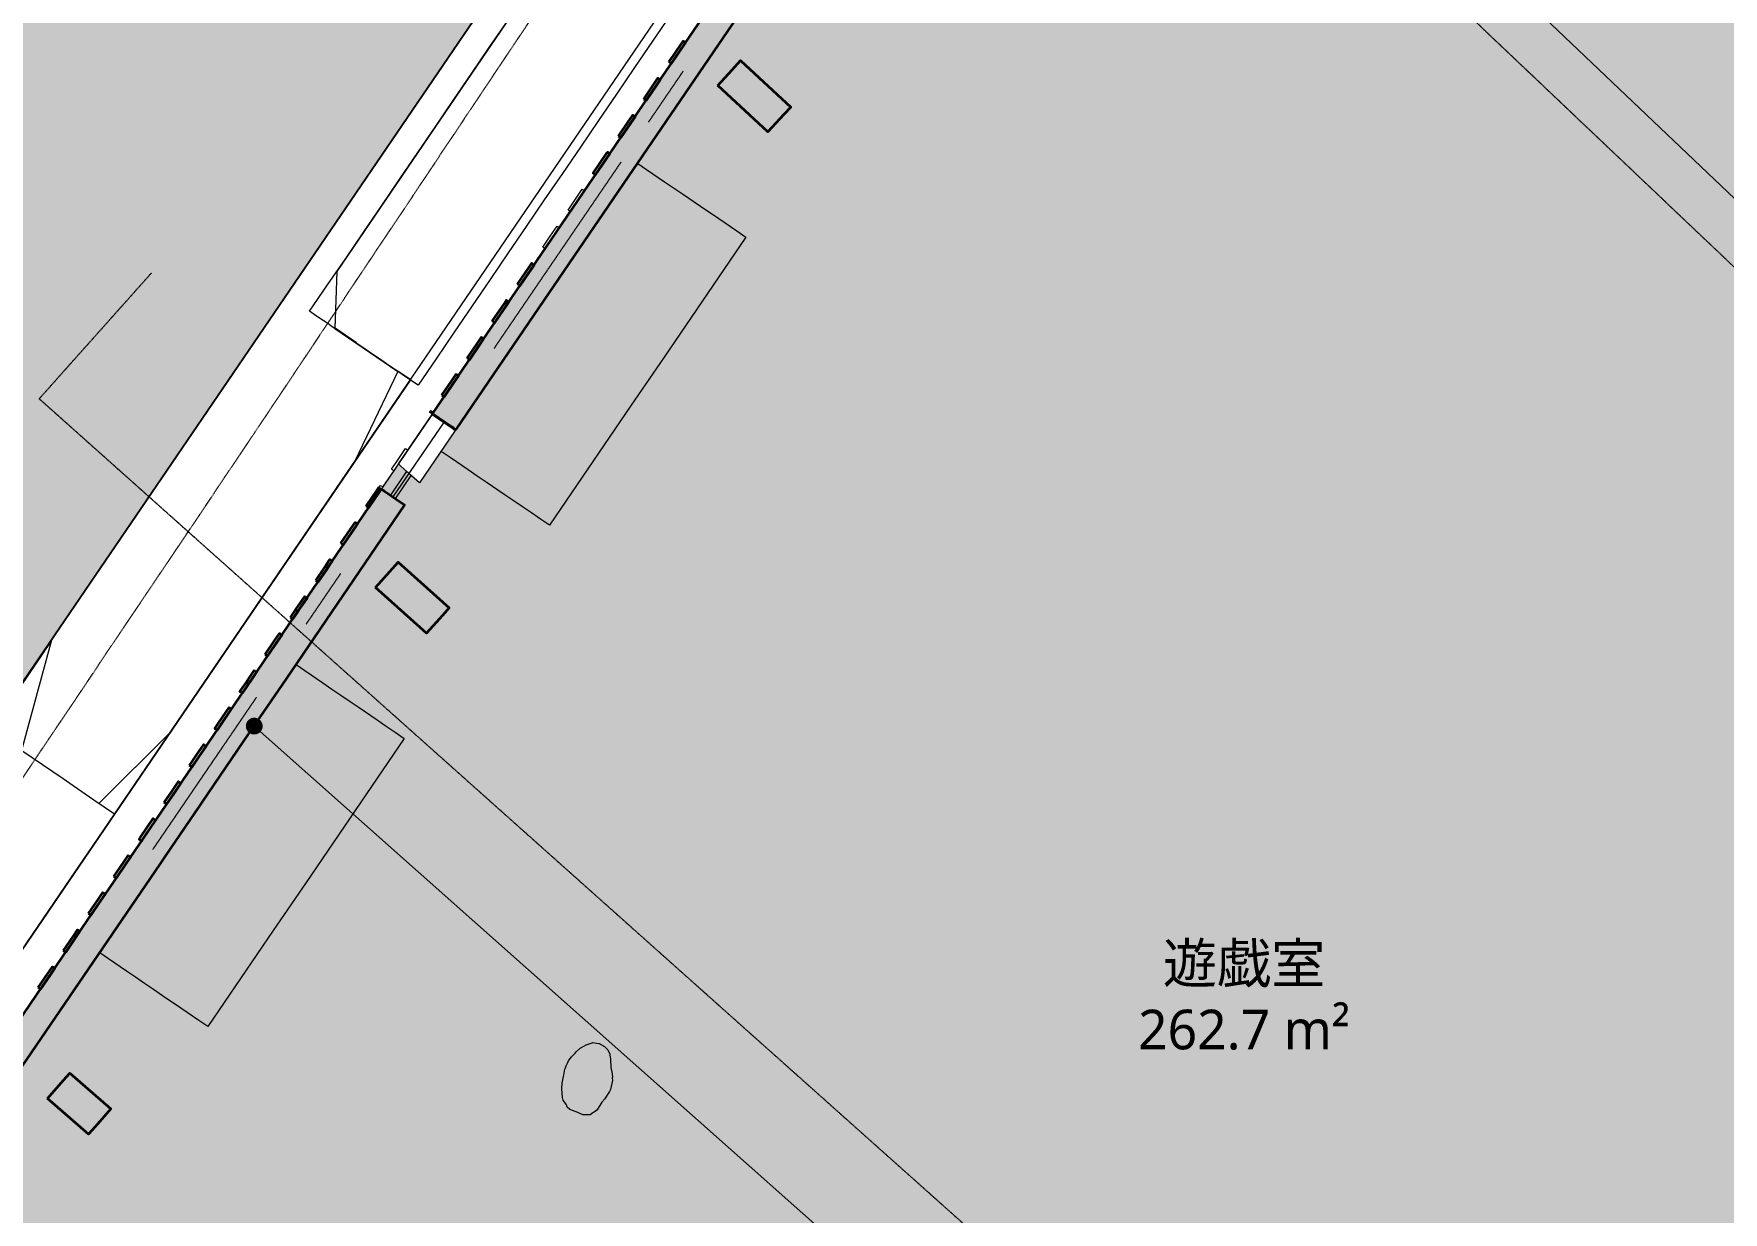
# Model space of a CAD drawing. Header units: millimetres. Extents: x -100577 to 287200, y -212120 to 238461.
# Drawn here: x 44973 to 53985, y 46189 to 52474 of the extents above; entities that cross this region are included whole.
import ezdxf

# ---------------------------------------------------------------- set-up
doc = ezdxf.new("R2010")
doc.units = ezdxf.units.MM
for name, pattern in [('DASHDOT', [3.556, 2.54, -0.508, 0, -0.508]), ('DASHED', [1.524, 1.27, -0.254]), ('PHANTOM', [6.35, 3.175, -0.635, 0.635, -0.635, 0.635, -0.635])]:
    doc.linetypes.add(name, pattern=pattern)
for name, color, linetype, lineweight in [('01_切断（構造・壁）', 7, 'Continuous', 35), ('02_切断（家具）', 8, 'Continuous', 18), ('03_切断（ガラス）', 5, 'Continuous', 13), ('06_部屋の色', 8, 'Continuous', 0), ('10_見えがかり', 7, 'Continuous', 13), ('11_見えがかり（家具）', 8, 'Continuous', 9), ('12_見えがかり（ガラス）', 5, 'Continuous', 9), ('13_見えがかり（窓台・隠れた窓）', 7, 'DASHED', 9), ('20_上部（屋根の外形・梁）', 8, 'PHANTOM', 9), ('30_敷地・外構', 8, 'Continuous', 9), ('50_寸法', 3, 'Continuous', 9), ('60_部屋名・面積', 7, 'Continuous', 13), ('70_断面の位置', 6, 'DASHDOT', 9)]:
    doc.layers.add(name, color=color, linetype=linetype, lineweight=lineweight)
doc.styles.add('JP', font='NotoSansCJKjp-Regular.otf')

msp = doc.modelspace()

# ---------------------------------------------------------------- hatches: boundary and pattern name
at = {"layer": '01_切断（構造・壁）'}
for points in [[(49764.6, 54304.9), (49776.5, 54326), (49777, 54326.8), (49777, 54326.9), (49778.6, 54329.7), (49886, 54500.5), (49937.2, 54581.9), (50060.5, 54741.4), (50119.3, 54817.6), (50182, 54884.4), (50257.4, 54964.6), (50323.2, 55034.8), (50474.8, 55168), (50516.2, 55204.3), (50547, 55231.4), (50668.9, 55319.3), (50710.6, 55349.3), (50744, 55373.4), (50788.6, 55405.6), (50796.7, 55410.4), (50802.2, 55413.5), (50804.5, 55414.9), (50836.8, 55433.8), (51045.9, 55555.9), (51053.7, 55559.5), (51079.9, 55571.6), (51316.3, 55680.7), (51330, 55685.5), (51351.6, 55693), (51536.7, 55757.7), (51597.5, 55779), (51850.6, 55841), (51886.4, 55849.7), (51886.9, 55849.9), (51888.5, 55850.1), (51923.8, 55855.2), (51988.5, 55864.6), (52170.6, 55891), (52172.1, 55891.2), (52181.7, 55892.6), (52383.2, 55902.3), (52466.6, 55906.3), (52479.2, 55906.9), (53675.6, 55906.7), (54871.9, 55906.5), (54871.8, 55831.5), (54871.8, 55756.5), (53677.3, 55756.7), (52482.8, 55756.9), (52288.7, 55747.6), (52196.1, 55743.1), (52193.5, 55742.8), (52191.9, 55742.5), (52191.3, 55742.4), (52191.2, 55742.4), (52156.2, 55737.4), (51915.6, 55702.4), (51905, 55699.9), (51881, 55694), (51640.2, 55635), (51614.3, 55625.9), (51606.6, 55623.3), (51372.7, 55541.5), (51371.1, 55540.8), (51340.3, 55526.5), (51115.3, 55422.7), (51103.6, 55415.8), (51084.5, 55404.7), (50880.9, 55285.8), (50880.3, 55285.4), (50879.4, 55284.9), (50870.5, 55279.7), (50715.1, 55167.6), (50640.6, 55114), (50570.2, 55052.1), (50496.4, 54987.3), (50427.6, 54926.9), (50296.2, 54786.8), (50254.8, 54742.8), (50233.6, 54720.2), (50147, 54608), (50116.3, 54568.3), (50060.3, 54495.9), (50004.2, 54406.6), (49956.9, 54331.4), (49939.3, 54303.6), (49907.5, 54252.9), (49906.7, 54251.5), (49906.5, 54251.2), (49906.4, 54251), (49906.4, 54251), (49906.4, 54251), (49871.5, 54189.2), (49869.3, 54185.2), (49843.9, 54140.1), (49827.2, 54121.1), (49801.6, 54091.7), (49773.4, 54059.5), (49750.7, 54032.3), (49731.1, 54008.8), (49727.2, 54004.1), (49720.2, 53995.7), (49677.7, 53944.7), (49665.8, 53930.4), (49653.7, 53915.9), (49614.7, 53862.5), (49543.8, 53765.4), (49410.5, 53569.8), (49380.7, 53526.1), (48168.7, 51747.9), (47803.1, 51211.4), (47369.3, 50575), (47224.7, 50362.9), (47212.9, 50370.9), (47207, 50375), (47201.9, 50378.4), (47100.8, 50447.4), (47100.8, 50447.4), (47100.8, 50447.4), (47679.1, 51295.9), (47961.1, 51709.6), (48044.8, 51832.4), (48173, 52020.5), (48766.6, 52891.4), (48843.5, 53004.3), (48856, 53022.5), (48930.1, 53131.3), (49118, 53407), (49233.3, 53576.2), (49281.6, 53647), (49421.2, 53851.9), (49461.7, 53907.4), (49535.4, 54008.2), (49554.8, 54031.6), (49565.1, 54043.9), (49587.9, 54071.2), (49609.1, 54096.6), (49619.4, 54109), (49644.5, 54139.1), (49659.3, 54156.9), (49696.2, 54199.1), (49711.3, 54216.4), (49720.8, 54227.2), (49753.4, 54285)], [(48361.4, 52323.5), (48366.2, 52330.6), (48385.2, 52358.5), (48437.4, 52435.1), (48441.4, 52432.3), (48449.8, 52426.6), (48397.6, 52350.1), (48378.6, 52322.2), (48373.8, 52315.1), (48370.7, 52317.2)], [(48621.4, 52198.3), (48698.1, 52281.4), (48743.5, 52330.5), (49011.1, 52083.3), (48974.8, 52043.9), (48889, 51951.1)], [(48226.8, 52126), (48283.8, 52209.7), (48302.8, 52237.6), (48305.9, 52235.5), (48315.2, 52229.1), (48296.2, 52201.2), (48239.2, 52117.6), (48236.1, 52119.7)], [(48092.2, 51928.6), (48143.7, 52004.1), (48168.2, 52040.1), (48172.2, 52037.4), (48180.6, 52031.7), (48156.1, 51995.7), (48104.6, 51920.1), (48100.6, 51922.8)], [(48032.7, 51841.3), (48033.6, 51842.6), (48037.6, 51839.9), (48046, 51834.2), (48045.1, 51832.9), (48044.8, 51832.4), (47970, 51722.6), (47957.6, 51731.1), (48032.4, 51840.8)], [(47553.8, 51138.7), (47618.5, 51233.6), (47629.8, 51250.2), (47631.7, 51249), (47642.2, 51241.8), (47630.9, 51225.2), (47566.2, 51130.2), (47564.4, 51131.5)], [(47419.2, 50941.2), (47483.9, 51036.2), (47495.2, 51052.8), (47497.1, 51051.5), (47507.6, 51044.3), (47496.3, 51027.7), (47431.6, 50932.8), (47429.8, 50934)], [(47284.6, 50743.7), (47336.1, 50819.3), (47360.6, 50855.3), (47364.6, 50852.6), (47373, 50846.8), (47348.5, 50810.8), (47297, 50735.3), (47293, 50738)], [(47150, 50546.3), (47201.5, 50621.8), (47226, 50657.8), (47230, 50655.1), (47238.4, 50649.4), (47213.9, 50613.4), (47162.4, 50537.8), (47158.4, 50540.5)], [(47089.7, 50457.8), (47091.5, 50460.3), (47095.5, 50457.6), (47103.8, 50451.9), (47102.1, 50449.4), (47100.8, 50447.4), (47099, 50448.6), (47088.4, 50455.8)], [(42704.3, 43730.8), (42704.3, 43730.8), (42704.3, 43730.8), (42671.3, 43758.5), (42588.8, 43827.7), (42688, 43973.1), (43011.3, 44447.6), (43925.7, 45789), (44134.8, 46095.9), (44454.2, 46564.5), (45019.6, 47394), (45309.5, 47819.3), (45373.1, 47912.6), (46015.2, 48854.8), (46196.2, 49120.3), (46471, 49523.4), (46490.1, 49551.5), (46502.9, 49570.2), (46506.1, 49575), (46508.3, 49578.1), (46644.8, 49778.4), (46671.1, 49816.9), (46827.1, 50045.8), (46827.1, 50045.8), (46827.1, 50045.8), (46844.8, 50033.8), (46905.8, 49992.1), (46951, 49961.3), (46951, 49961.3), (46951, 49961.3), (46318.8, 49033.8), (46237.9, 48915), (46121.3, 48744.1), (45871.9, 48378.1), (45860.2, 48360.9), (45670.4, 48082.5), (45645.1, 48045.4), (44858.6, 46891.4), (43372.8, 44711.5), (43131, 44356.9), (43020.3, 44194.3)], [(46746.2, 49953.8), (46803.2, 50037.5), (46810.6, 50048.3), (46814.7, 50054.3), (46816.5, 50053.1), (46827.1, 50045.8), (46823, 50039.8), (46815.6, 50029.1), (46758.6, 49945.4), (46755.5, 49947.5)], [(46611.6, 49756.4), (46663.1, 49831.9), (46687.7, 49867.9), (46691.7, 49865.2), (46700.1, 49859.5), (46675.5, 49823.5), (46624, 49747.9), (46620, 49750.7)], [(46477, 49558.9), (46525.1, 49629.4), (46544.1, 49657.3), (46553.1, 49670.5), (46557.1, 49667.7), (46565.5, 49662), (46556.5, 49648.9), (46537.5, 49621), (46489.4, 49550.5), (46486.3, 49552.6)], [(46796.6, 49521.2), (46872.1, 49605.4), (46916.8, 49655.2), (47188.3, 49411.7), (47152.6, 49371.9), (47068.2, 49277.7)], [(46342.4, 49361.4), (46367, 49397.4), (46373.8, 49407.4), (46418.5, 49473), (46421.6, 49470.9), (46430.9, 49464.5), (46386.2, 49399), (46379.4, 49389), (46354.8, 49353), (46350.8, 49355.7)], [(46207.8, 49164), (46259.4, 49239.5), (46283.9, 49275.5), (46287.9, 49272.8), (46296.3, 49267.1), (46271.7, 49231.1), (46220.2, 49155.5), (46216.2, 49158.2)], [(46116.4, 49029.7), (46149.3, 49078), (46153.3, 49075.3), (46161.7, 49069.6), (46128.8, 49021.3), (46116.2, 49002.9), (46107.4, 48989.9), (46085.6, 48958), (46076.8, 48964.1), (46073.3, 48966.5), (46095, 48998.4), (46103.8, 49011.3)], [(45960.4, 48800.9), (46014.7, 48880.6), (46023.5, 48874.5), (46027.1, 48872.1), (45972.8, 48792.4), (45951.1, 48760.6), (45942.2, 48766.6), (45938.7, 48769)], [(45804.1, 48571.5), (45843.7, 48629.7), (45880.1, 48683.1), (45886, 48679.1), (45892.5, 48674.6), (45856.1, 48621.3), (45816.5, 48563.1), (45810.5, 48567.1)], [(45669.5, 48374.1), (45709.1, 48432.3), (45745.5, 48485.6), (45751.4, 48481.6), (45757.9, 48477.2), (45721.5, 48423.8), (45681.9, 48365.6), (45675.9, 48369.7)], [(45576.8, 48238.1), (45610.9, 48288.2), (45616.8, 48284.1), (45623.3, 48279.7), (45589.2, 48229.6), (45552, 48175), (45551.3, 48174), (45550.9, 48173.4), (45547.3, 48168.2), (45543.3, 48170.9), (45534.9, 48176.6), (45538.5, 48181.9), (45538.9, 48182.5), (45539.6, 48183.5)], [(45400.3, 47979.1), (45451.8, 48054.7), (45476.3, 48090.7), (45480.3, 48088), (45488.7, 48082.2), (45464.2, 48046.3), (45412.7, 47970.7), (45408.7, 47973.4)], [(45265.7, 47781.7), (45317.2, 47857.2), (45341.7, 47893.2), (45345.7, 47890.5), (45354.1, 47884.8), (45329.6, 47848.8), (45278.1, 47773.2), (45274.1, 47775.9)], [(45131.1, 47584.2), (45182.6, 47659.8), (45207.1, 47695.7), (45211.1, 47693), (45219.5, 47687.3), (45195, 47651.3), (45143.5, 47575.7), (45139.5, 47578.5)], [(44996.5, 47386.7), (45048, 47462.3), (45072.5, 47498.3), (45076.5, 47495.5), (45084.9, 47489.8), (45060.4, 47453.8), (45008.9, 47378.3), (45004.9, 47381)], [(45047.3, 46795.2), (45132.5, 46893.1), (45165.5, 46931), (45383.8, 46740.8), (45300.4, 46645), (45265.6, 46605.1)]]:
    msp.add_hatch(color=7, dxfattribs=at).paths.add_polyline_path(points)
at = {"layer": '02_切断（家具）'}
msp.add_hatch(color=8, dxfattribs=at).paths.add_polyline_path([(47800.7, 46920), (47805.8, 46951.7), (47809.3, 46958.4), (47813.5, 46969.9), (47819.5, 46984.3), (47825.6, 46996), (47839.7, 47015.5), (47861.2, 47037.3), (47867.1, 47044), (47887.8, 47063.4), (47906.6, 47074), (47919.7, 47081.5), (47950.9, 47092.8), (47953.3, 47093.7), (47974.3, 47091.3), (47987.9, 47089), (47989.7, 47088.3), (48017.1, 47072.6), (48023.2, 47067.6), (48034.8, 47054.5), (48045.4, 47031.2), (48045.7, 47030.7), (48046, 47028.5), (48050.2, 47005), (48051.9, 46960.7), (48058.9, 46927.7), (48059.5, 46907), (48059.3, 46905.5), (48059.9, 46890.9), (48049.4, 46843.7), (48043.5, 46832), (48034.1, 46817.6), (48019.6, 46793.9), (48003.8, 46776.4), (47978.3, 46734.5), (47967.8, 46726), (47958.7, 46721.5), (47956.2, 46718.3), (47940.5, 46708), (47911, 46708.1), (47902.6, 46709.1), (47874.8, 46720.8), (47832.6, 46737), (47818.2, 46749.8), (47815, 46762.2), (47797.3, 46787), (47793.4, 46800), (47790.7, 46846.2), (47791.8, 46876.5), (47798.6, 46912.3)])
at = {"layer": '06_部屋の色', "true_color": 0xf6e3a4}
h = msp.add_hatch(color=8, dxfattribs=at)
h.paths.add_polyline_path([(44177.4, 42081.2), (44516.1, 42484.9), (44856, 42887.9), (43127.9, 44348.7), (46290.4, 48988.5), (46486.8, 49276.7), (46378.3, 49373.6), (46372.4, 49378.8), (46552.4, 49642.9), (46666.6, 49540.6), (46851.1, 49811.2), (46742.8, 49908.5), (46737, 49913.7), (46917.2, 50178), (47031.1, 50075.3), (47065.3, 50125.4), (47096.3, 50171), (48311.4, 51953.7), (48204.1, 52052.4), (48198.3, 52057.7), (48379.1, 52322.9), (48484.7, 52225.4), (48492, 52218.7), (48677.3, 52490.5), (48570.2, 52589.5), (48564.4, 52594.8), (48745.3, 52860.2), (48858, 52755.7), (48877.7, 52784.5), (49516.4, 53721.7), (49545.5, 53764.2), (49641.3, 53895.5), (49655.2, 53914.6), (49660, 53920.3), (49764.5, 54045.6), (49774.9, 54058.2), (49843.4, 54136.5), (49845.5, 54138.9), (49907.4, 54248.7), (49909.2, 54251.8), (49909.2, 54251.9), (49911.5, 54255.5), (50062, 54494.7), (50064.5, 54498), (50235.1, 54718.9), (50238, 54721.9), (50429, 54925.4), (50432.2, 54928.2), (50641.8, 55112.4), (50645.2, 55114.8), (50871.6, 55278.1), (50873.4, 55279.1), (51080.1, 55399.8), (51116.2, 55420.9), (51333.5, 55521.2), (51373.4, 55539.6), (51599.3, 55618.6), (51640.8, 55633.1), (51873.2, 55690), (51915.9, 55700.5), (52152.7, 55734.8), (52195.5, 55741), (52196.3, 55741.1), (52200.5, 55741.3), (52482.9, 55754.9), (52538.6, 55754.9), (54873.8, 55754.5), (54873.9, 55903), (54873.9, 55906.5), (58469.9, 55906), (58469.8, 55759.5), (58469.8, 55754), (58509.8, 55754), (58521.4, 55754), (61629.2, 55753.6), (61669.1, 55753.6), (61671, 55753.6), (61677.1, 55753.6), (61679, 55753.5), (61681, 55753.4), (61681.5, 55753.3), (61976.7, 55738.5), (61981, 55737.8), (62269.5, 55693.9), (62273.6, 55692.9), (62556.4, 55620.2), (62560.3, 55618.8), (62834.4, 55518.2), (62838, 55516.4), (63100.7, 55388.7), (63104.1, 55386.6), (63352.8, 55233.1), (63355.8, 55230.8), (63587.9, 55053.1), (63588.7, 55052.3), (63800.4, 54853.6), (63806.6, 54847.7), (63827.7, 54825.8), (63832.7, 54820.5), (63876.8, 54774.8), (64047.5, 54597.6), (66483.2, 52068.4), (66802.3, 51737.1), (66836.9, 51701.1), (66849.8, 51687.7), (66847.6, 51685.6), (66741.1, 51582.1), (66843.2, 51476.3), (66846.7, 51472.7), (66760.5, 51389), (66251.5, 50899.2), (66199.2, 50847.7), (66099.9, 50949.6), (66093.1, 50956.5), (66089.5, 50953), (66089.4, 50952.8), (66088.7, 50952.1), (66085.5, 50949), (65798.8, 50666.6), (65457.1, 50334.7), (65455.7, 50333.3), (65449.7, 50327.5), (64959, 49839.6), (64948.4, 49829), (64514.9, 49402), (64619.1, 49297.4), (64622.1, 49294.3), (64558.2, 49231.4), (64209.6, 48880), (63858.6, 48530.9), (63374.6, 48038.3), (63209.4, 47871.8), (63101.2, 47978.5), (62757.4, 47631.8), (62751.2, 47625.4), (62569.8, 47438.2), (62674.8, 47335.4), (62678.4, 47331.9), (62526.4, 47175.2), (62186.8, 46829.4), (61698.6, 46321.1), (61217.9, 45825.1), (60870.4, 45458.4), (60798.3, 45383.3), (60693.2, 45483.3), (60688.2, 45488.1), (60476.6, 45267.7), (60583.2, 45166.4), (60586.9, 45163), (60534.7, 45108.7), (60052.5, 44594.7), (59577.6, 44093.2), (59351.3, 43848.7), (59245.2, 43947.7), (59240.1, 43952.5), (59127.1, 43830.4), (59123.3, 43826.3), (58798.2, 43479.6), (58793.4, 43474.5), (58791.1, 43472.1), (58786.7, 43467.3), (58785.4, 43465.8), (58328.3, 42967.2), (58324.2, 42962.6), (57843.8, 42443.3), (57833.4, 42432.1), (57526.4, 42092.4), (57519.7, 42085.1), (57178.2, 41712.2), (56717.9, 41198.3), (56709.1, 41188.4), (56708.9, 41188.2), (56707.9, 41187.1), (56250, 40680.5), (56244.5, 40674.4), (55927.7, 40316), (55923, 40310.6), (55590.5, 39939.1), (55585.5, 39933.5), (55128.5, 39411.1), (55121.6, 39403.3), (54664.1, 38885.3), (54492.8, 38686.8), (54605.6, 38588.5), (54607.4, 38587), (54461.8, 38418.2), (54129.2, 38037.8), (53671.3, 37502), (53220.2, 36979.1), (52907.7, 36608.5), (52646.1, 36302.3), (51656.5, 37138.8), (51347.2, 37400.2), (51845.2, 37987.1), (52358.5, 38587.4), (52860.8, 39170.5), (53365.4, 39751.7), (50500.3, 42248), (49986.6, 41656.2), (49475, 41062.4), (48965.7, 40466.8), (48445.3, 39853.7), (48405.3, 39806.3), (50696.8, 37870.2), (50245.1, 37333.6), (49756.1, 36748.6), (49431.2, 36357.7), (48949, 35773.6), (48946.5, 35772), (48943.2, 35772.2), (43003.2, 40658.3), (43001.4, 40661.7), (43002.5, 40665.4), (43671, 41474)])
h.paths.add_polyline_path([(59417.2, 48399.8), (59346.9, 48477.5), (59271.8, 48550.4), (59192, 48618.2), (59108, 48680.7), (59020, 48737.5), (58928.6, 48788.5), (58834, 48833.3), (58736.6, 48871.9), (58637, 48904.1), (58535.4, 48929.6), (58432.5, 48948.5), (58328.5, 48960.5), (58223.9, 48965.8), (58119.2, 48964.2), (58014.9, 48955.8), (57911.3, 48940.5), (57808.9, 48918.5), (57708.2, 48889.9), (57609.6, 48854.7), (57513.5, 48813.2), (57420.3, 48765.4), (57330.4, 48711.7), (57244.3, 48652.2), (57162.2, 48587.2), (57084.5, 48517), (57011.6, 48441.8), (56943.8, 48362.1), (56881.3, 48278), (56824.5, 48190.1), (56773.6, 48098.7), (56728.7, 48004), (56690.1, 47906.7), (56658, 47807.1), (56632.4, 47705.5), (56613.6, 47602.6), (56601.5, 47498.5), (56596.2, 47393.9), (56597.8, 47289.3), (56606.3, 47184.9), (56621.5, 47081.3), (56643.5, 46978.9), (56672.1, 46878.3), (56707.3, 46779.6), (56748.9, 46683.5), (56796.6, 46590.4), (56850.3, 46500.5), (56909.8, 46414.3), (56974.8, 46332.3), (57045, 46254.6), (57120.2, 46181.7), (57199.9, 46113.9), (57284, 46051.4), (57371.9, 45994.6), (57463.4, 45943.6), (57558, 45898.7), (57655.3, 45860.2), (57754.9, 45828), (57856.5, 45802.5), (57959.5, 45783.6), (58063.5, 45771.5), (58168.1, 45766.3), (58272.8, 45767.9), (58377.1, 45776.3), (58480.7, 45791.6), (58583, 45813.6), (58683.7, 45842.2), (58782.4, 45877.4), (58878.5, 45918.9), (58971.7, 45966.6), (59061.5, 46020.4), (59147.7, 46079.9), (59229.8, 46144.9), (59307.4, 46215.1), (59380.3, 46290.2), (59448.1, 46370), (59510.6, 46454.1), (59567.4, 46542), (59618.4, 46633.4), (59663.3, 46728.1), (59701.9, 46825.4), (59734, 46925), (59759.5, 47026.6), (59778.4, 47129.5), (59790.5, 47233.5), (59795.7, 47338.1), (59794.1, 47442.8), (59785.7, 47547.1), (59770.4, 47650.8), (59748.4, 47753.1), (59719.8, 47853.8), (59684.6, 47952.5), (59643.1, 48048.6), (59595.4, 48141.7), (59541.6, 48231.6), (59482.1, 48317.8)], flags=0)
at = {"layer": '30_敷地・外構'}
msp.add_hatch(color=8, dxfattribs=at).paths.add_polyline_path([(203769.5, 214442.2), (243429.9, 177722.4), (287200.4, 133010.5), (281793.1, -51921.2), (240885.5, -149400.6), (236609.7, -153248.5), (133667.7, -201676.7), (129226.2, -203199.9), (92493.3, -208828.8), (80788.6, -210334.9), (60527.7, -212120.5), (29239.6, -207578.6), (4133.8, -203331.5), (-18461.2, -198214.2), (-25999.5, -196278.4), (-94563.8, -156949.3), (-100576.7, -152008.9), (-15558.2, -27276.9), (128293.3, -27285.8), (128295.1, 900.2), (83295.1, 903), (83298.1, 56905.6), (50292.3, 56910.4), (20297, 12903.7), (20297.7, 906.9), (3652.8, 907.9), (165570.8, 238460.5)])
h = msp.add_hatch(color=8, dxfattribs=at)
h.paths.add_polyline_path([(70281.8, 69207.8), (73677.5, 71131.7), (76317.4, 70450.3), (93200.2, 82501.8), (103770.8, 90730.6), (105767.7, 92615), (106777, 92003.9), (118469.6, 107201.5), (129043.6, 119707.7), (151078.7, 145305.3), (166376.8, 164634), (171338.8, 170679.3), (187221.6, 191433.9), (198287.1, 205505.8), (198077.8, 207155.4), (198176.7, 210842.5), (200714.4, 210456.7), (204131.2, 206946.8), (209555.7, 200562), (211125.9, 198648.5), (212482.5, 197237.2), (214840.2, 195221.2), (221884.4, 189362.5), (224837.6, 186553.4), (231278.8, 180241.4), (233222.4, 178925.4), (234262.7, 178289.6), (238252.8, 175499.1), (239941, 174138.4), (238463.9, 171833.7), (214169.7, 143331.8), (209158, 139970.9), (184287.9, 106391.7), (183978.8, 101792.3), (187006.4, 98885.9), (183025.8, 93881.7), (165710.5, 106977.9), (169773.7, 111251.6), (174631.2, 107898.8), (178916.9, 108657.7), (203772.1, 141800.6), (210006.1, 145862.8), (226838.7, 165530.3), (229045.1, 168159.5), (228926.8, 173574.7), (225566, 172051.7), (219062, 168983.4), (203917.8, 160610.9), (202180.3, 160000.3), (200038.9, 159685.2), (197646.8, 159569.2), (191232.4, 159713.7), (183101.3, 159306.8), (180096, 159014.2), (168070.4, 160234.9), (162297.1, 151659), (173068.1, 147576.7), (172195.8, 145262.2), (160705.7, 149610.5), (132461.2, 116785.1), (121949.3, 104357), (112882.8, 92798.2), (110861.5, 90176.8), (104210.4, 83405.4), (97491.3, 77480.3), (91406.2, 72673.6), (81313, 65672.4), (81913.6, 64348.8), (188764.9, 67868.7), (246788.5, 67840.1), (246782.4, 63340.4), (205026.1, 63372.3), (201917.6, 60299.6), (196541.2, 60910.6), (193812.1, 63375.4), (188843, 63378.7), (126859.9, 61341.1), (83292.6, 59800.2), (83292.1, 56905.6), (50292.3, 56910.4), (20297, 12903.7), (20297, 12688.5), (15590.7, 3142.9), (14531.9, 521.6), (14417.8, -2475.5), (17720, -43184.1), (25175.2, -42918.5), (79835.2, -42007), (146150.7, -40578.9), (241235.5, -38178.8), (246311.2, -38102.7), (247627, -49076.9), (261713.2, -83458.2), (157801.7, -94080.4), (165058.9, -133727.2), (125695.1, -141051.4), (124858.5, -140143.1), (118887.5, -141940.9), (123034.3, -155932.7), (127770.8, -172228.3), (146551, -170016.7), (170292.1, -167511), (174821.9, -166335.5), (176248.1, -172157.3), (171364.9, -173432), (147215.1, -175970), (104092.5, -181701.7), (47870.9, -189957.7), (8834.5, -196640), (5104.1, -198423.7), (4305.2, -197393.1), (3768, -190337.6), (6822.6, -189843.8), (32763, -185393.7), (35342.7, -181411.3), (31434.2, -162225.7), (28768.7, -160898.3), (-9297.6, -166488.1), (-10932.9, -168206.2), (-6545.2, -190414.5), (-10493.4, -191063.3), (-16165.6, -162327.1), (-26790.2, -120042.4), (-7087.1, -114417.5), (18234.2, -108159), (19923.5, -105794.1), (14653.4, -79966.8), (13290.8, -79523.1), (-25792.5, -92480.8), (-55264.6, -101098.3), (-56830.6, -103919.1), (-41581.5, -164299.3), (-39301.9, -166240.5), (-28152.8, -163917.1), (-27140.8, -168806), (-41869.2, -171871.6), (-45676.2, -172875.7), (-47156.1, -168100.7), (-45926.7, -165398.6), (-61931.1, -102077.8), (-67560.2, -103569.8), (-63454.4, -97546.1), (-48680.2, -93970.1), (-27190.9, -87692.8), (-10339.7, -82620.1), (13576, -74692.3), (11129, -62712.5), (4851.7, -55163.2), (-7349.7, -55898.5), (-35297.5, -58584.6), (-37037.7, -58789.7), (-28960.4, -46939.4), (-8207.5, -44935.7), (7055.9, -44015.2), (3105.4, -3032.2), (840.6, -3217.9), (7522.9, 6585.8), (10187.5, 6878.3), (11706.4, 9732.8), (14901.5, 15113.4), (16646.9, 17889.1), (22187.6, 25269.1), (30756.1, 36198.6), (31077.5, 37245.9), (31975.8, 38563.7), (31567.5, 38842), (31588.6, 38910.6), (30327, 40042.1), (49726.1, 68502.9)])
h.paths.add_polyline_path([(249686.5, -79169.6), (252259.2, -74874.4), (242638.1, -51401.1), (239775.7, -49213.7), (181560.6, -50672.4), (180361.5, -51600.4), (186760.2, -82836), (189879.9, -85279.1)], flags=0)
h.paths.add_polyline_path([(122432.1, -172857.2), (117492, -157794.3), (113402.4, -143592.4), (102608.5, -146842.3), (107948.6, -173032.7), (109906.3, -174334.1)], flags=0)
h.paths.add_polyline_path([(102996.6, -140548.1), (124602.2, -135154.1), (156696.1, -129184.4), (157833, -127530), (155666.1, -115696.7), (153986.3, -115089.9), (100253.9, -125531.9), (98537.9, -126917.3), (100981.6, -138868.5)], flags=0)
h.paths.add_polyline_path([(181053.6, -86178), (182290.1, -83401.5), (175965.9, -52507), (173537.3, -50882.1), (151095.8, -51446.1), (149631.6, -53415.5), (155735.4, -84812.1), (159727.9, -88358.6)], flags=0)
h.paths.add_polyline_path([(99494.3, -121610.6), (153219.1, -111162.3), (154578.8, -109774.6), (152277.1, -97194.9), (149896.3, -96119.8), (96586.6, -107524.3), (94891.3, -109028.4), (97241.7, -120535.1)], flags=0)
h.paths.add_polyline_path([(75896.9, -176990.2), (78241.8, -179443.5), (101889, -175966.4), (103551.3, -173924.8), (87363.8, -94627.4), (84319.8, -93101.1), (61964.6, -97605.5), (60072.8, -99694.4), (67162.3, -133433.2)], flags=0)
h.paths.add_polyline_path([(95750.4, -103618.9), (148859.4, -92258.5), (150733.9, -89644.7), (148254.3, -79377.5), (145045.1, -77400.2), (93521.8, -88309.4), (91195.7, -90896.2), (93506.5, -102243.3)], flags=0)
h.paths.add_polyline_path([(43382.8, -180823.1), (48031.7, -183881.9), (70055.1, -180646.6), (71981.9, -177742.1), (63245.7, -134234.7), (56561.5, -102428.6), (52408.1, -99533.9), (29809, -104087.4), (28183.3, -106324.1)], flags=0)
h.paths.add_polyline_path([(89321.7, -81754.1), (91291.1, -82655.5), (145232, -71228.9), (146664.1, -69541), (143754.5, -54561.9), (140927.6, -51686.8), (84918.2, -52894.1), (83660.4, -53992.7)], flags=0)
h.paths.add_polyline_path([(26104.8, -96137.2), (28626.9, -98207.3), (83131.5, -87228.8), (85408.9, -85024.9), (82982.7, -73164.2), (80491.6, -71617.5), (25091, -79979.4), (23284.3, -82315)], flags=0)
h.paths.add_polyline_path([(8662.3, -116696.7), (16955.9, -155943.6), (19718.1, -157181.6), (28042.5, -155955.5), (29652, -153514.1), (21590.4, -113992.6), (19195.1, -112036.1), (11433.2, -113952.7)], flags=0)
h.paths.add_polyline_path([(-14901.1, -146868.3), (-13246.6, -153270), (-11595.5, -160014.5), (-10030.9, -161553.2), (11082.9, -158450), (13057.8, -154408.2), (5242.1, -117420.3), (2042.8, -116282), (-6056.4, -118286.7), (-18134.3, -121726.9), (-20359.4, -125135)], flags=0)
h.paths.add_polyline_path([(21655.5, -74325.8), (23826.9, -76129.8), (79893, -67670.8), (81368.1, -65237.5), (79190.5, -54559.2), (77563.5, -53034.8), (26041.5, -53901.6), (19126.3, -61936.4)], flags=0)
h.paths.add_polyline_path([(189980.9, 189290.1), (174073.1, 168504.1), (169859.1, 162049), (180101.3, 161022.9), (182960.3, 161291.7), (191203.4, 161711.3), (197625.7, 161560.6), (199848, 161671.4), (201703.1, 161946.9), (203092.1, 162439.7), (218116.6, 170741.8), (225532, 174554.4), (228861.8, 176201.2), (228827.8, 177751.9), (222409.3, 184045.9), (219560.9, 186746.1), (212587, 192548.9), (210073, 194689.2), (208505.3, 196332.2), (206877.2, 198317.3), (203662.6, 202101.3), (200069.2, 202133.5)], flags=0)
h.paths.add_polyline_path([(11098.7, -3879.5), (11053.3, -3474.8), (10631.2, -2734.1), (9456.7, -2857.9), (9312.6, -4172.2), (12771.6, -42208.1), (13096.5, -42585.8), (13413.3, -42769.7), (14294.3, -42685.8), (14446.4, -42063.9)], flags=0)
at = {"layer": '50_寸法'}
msp.add_hatch(color=7, dxfattribs=at).paths.add_polyline_path([(46184.5, 48753.5), (46178.4, 48747.2), (46171.1, 48742.2), (46163, 48738.7), (46154.4, 48736.8), (46145.6, 48736.7), (46136.9, 48738.3), (46128.7, 48741.5), (46121.3, 48746.3), (46114.9, 48752.5), (46109.9, 48759.7), (46106.4, 48767.8), (46104.6, 48776.4), (46104.4, 48785.3), (46106, 48793.9), (46109.3, 48802.1), (46114.1, 48809.5), (46120.2, 48815.9), (46127.5, 48820.9), (46135.6, 48824.4), (46144.2, 48826.2), (46153, 48826.4), (46161.7, 48824.8), (46169.9, 48821.5), (46177.3, 48816.7), (46183.6, 48810.6), (46188.6, 48803.3), (46192.1, 48795.2), (46194, 48786.6), (46194.1, 48777.8), (46192.5, 48769.1), (46189.3, 48760.9)])
at = {"layer": '70_断面の位置'}
msp.add_hatch(color=7, dxfattribs=at).paths.add_polyline_path([(45251.5, 51377.2), (46267.5, 51944.8), (45818.6, 50871.1)])

# ---------------------------------------------------------------- linework, layer by layer
at = {"layer": '01_切断（構造・壁）'}
for points in [[(49380.7, 53526.1), (48168.7, 51747.9), (47803.1, 51211.4), (47369.3, 50575), (47224.7, 50362.9), (47212.9, 50370.9), (47207, 50375), (47201.9, 50378.4), (47100.8, 50447.4), (47100.8, 50447.4), (47100.8, 50447.4), (47679.1, 51295.9), (47961.1, 51709.6), (48044.8, 51832.4), (48173, 52020.5), (48766.6, 52891.4)], [(48361.4, 52323.5), (48366.2, 52330.6), (48385.2, 52358.5), (48437.4, 52435.1), (48441.4, 52432.3), (48449.8, 52426.6), (48397.6, 52350.1), (48378.6, 52322.2), (48373.8, 52315.1), (48370.7, 52317.2), (48361.4, 52323.5)], [(48621.4, 52198.3), (48698.1, 52281.4), (48743.5, 52330.5), (49011.1, 52083.3), (48974.8, 52043.9), (48889, 51951.1), (48621.4, 52198.3)], [(48226.8, 52126), (48283.8, 52209.7), (48302.8, 52237.6), (48305.9, 52235.5), (48315.2, 52229.1), (48296.2, 52201.2), (48239.2, 52117.6), (48236.1, 52119.7), (48226.8, 52126)], [(48092.2, 51928.6), (48143.7, 52004.1), (48168.2, 52040.1), (48172.2, 52037.4), (48180.6, 52031.7), (48156.1, 51995.7), (48104.6, 51920.1), (48100.6, 51922.8), (48092.2, 51928.6)], [(48032.7, 51841.3), (48033.6, 51842.6), (48037.6, 51839.9), (48046, 51834.2), (48045.1, 51832.9), (48044.8, 51832.4), (47970, 51722.6), (47957.6, 51731.1), (48032.4, 51840.8), (48032.7, 51841.3)], [(47553.8, 51138.7), (47618.5, 51233.6), (47629.8, 51250.2), (47631.7, 51249), (47642.2, 51241.8), (47630.9, 51225.2), (47566.2, 51130.2), (47564.4, 51131.5), (47553.8, 51138.7)], [(47419.2, 50941.2), (47483.9, 51036.2), (47495.2, 51052.8), (47497.1, 51051.5), (47507.6, 51044.3), (47496.3, 51027.7), (47431.6, 50932.8), (47429.8, 50934), (47419.2, 50941.2)], [(47284.6, 50743.7), (47336.1, 50819.3), (47360.6, 50855.3), (47364.6, 50852.6), (47373, 50846.8), (47348.5, 50810.8), (47297, 50735.3), (47293, 50738), (47284.6, 50743.7)], [(47150, 50546.3), (47201.5, 50621.8), (47226, 50657.8), (47230, 50655.1), (47238.4, 50649.4), (47213.9, 50613.4), (47162.4, 50537.8), (47158.4, 50540.5), (47150, 50546.3)], [(47089.7, 50457.8), (47091.5, 50460.3), (47095.5, 50457.6), (47103.8, 50451.9), (47102.1, 50449.4), (47100.8, 50447.4), (47099, 50448.6), (47088.4, 50455.8), (47089.7, 50457.8)], [(44454.2, 46564.5), (45019.6, 47394), (45309.5, 47819.3), (45373.1, 47912.6), (46015.2, 48854.8), (46196.2, 49120.3), (46471, 49523.4), (46490.1, 49551.5), (46502.9, 49570.2), (46506.1, 49575), (46508.3, 49578.1), (46644.8, 49778.4), (46671.1, 49816.9), (46827.1, 50045.8), (46827.1, 50045.8), (46827.1, 50045.8), (46844.8, 50033.8), (46905.8, 49992.1), (46951, 49961.3), (46951, 49961.3), (46951, 49961.3), (46318.8, 49033.8), (46237.9, 48915), (46121.3, 48744.1), (45871.9, 48378.1), (45860.2, 48360.9), (45670.4, 48082.5), (45645.1, 48045.4), (44858.6, 46891.4)], [(46746.2, 49953.8), (46803.2, 50037.5), (46810.6, 50048.3), (46814.7, 50054.3), (46816.5, 50053.1), (46827.1, 50045.8), (46823, 50039.8), (46815.6, 50029.1), (46758.6, 49945.4), (46755.5, 49947.5), (46746.2, 49953.8)], [(46611.6, 49756.4), (46663.1, 49831.9), (46687.7, 49867.9), (46691.7, 49865.2), (46700.1, 49859.5), (46675.5, 49823.5), (46624, 49747.9), (46620, 49750.7), (46611.6, 49756.4)], [(46477, 49558.9), (46525.1, 49629.4), (46544.1, 49657.3), (46553.1, 49670.5), (46557.1, 49667.7), (46565.5, 49662), (46556.5, 49648.9), (46537.5, 49621), (46489.4, 49550.5), (46486.3, 49552.6), (46477, 49558.9)], [(46796.6, 49521.2), (46872.1, 49605.4), (46916.8, 49655.2), (47188.3, 49411.7), (47152.6, 49371.9), (47068.2, 49277.7), (46796.6, 49521.2)], [(46342.4, 49361.4), (46367, 49397.4), (46373.8, 49407.4), (46418.5, 49473), (46421.6, 49470.9), (46430.9, 49464.5), (46386.2, 49399), (46379.4, 49389), (46354.8, 49353), (46350.8, 49355.7), (46342.4, 49361.4)], [(46207.8, 49164), (46259.4, 49239.5), (46283.9, 49275.5), (46287.9, 49272.8), (46296.3, 49267.1), (46271.7, 49231.1), (46220.2, 49155.5), (46216.2, 49158.2), (46207.8, 49164)], [(46116.4, 49029.7), (46149.3, 49078), (46153.3, 49075.3), (46161.7, 49069.6), (46128.8, 49021.3), (46116.2, 49002.9), (46107.4, 48989.9), (46085.6, 48958), (46076.8, 48964.1), (46073.3, 48966.5), (46095, 48998.4), (46103.8, 49011.3), (46116.4, 49029.7)], [(45960.4, 48800.9), (46014.7, 48880.6), (46023.5, 48874.5), (46027.1, 48872.1), (45972.8, 48792.4), (45951.1, 48760.6), (45942.2, 48766.6), (45938.7, 48769), (45960.4, 48800.9)], [(45804.1, 48571.5), (45843.7, 48629.7), (45880.1, 48683.1), (45886, 48679.1), (45892.5, 48674.6), (45856.1, 48621.3), (45816.5, 48563.1), (45810.5, 48567.1), (45804.1, 48571.5)], [(45669.5, 48374.1), (45709.1, 48432.3), (45745.5, 48485.6), (45751.4, 48481.6), (45757.9, 48477.2), (45721.5, 48423.8), (45681.9, 48365.6), (45675.9, 48369.7), (45669.5, 48374.1)], [(45576.8, 48238.1), (45610.9, 48288.2), (45616.8, 48284.1), (45623.3, 48279.7), (45589.2, 48229.6), (45552, 48175), (45551.3, 48174), (45550.9, 48173.4), (45547.3, 48168.2), (45543.3, 48170.9), (45534.9, 48176.6), (45538.5, 48181.9), (45538.9, 48182.5), (45539.6, 48183.5), (45576.8, 48238.1)], [(45400.3, 47979.1), (45451.8, 48054.7), (45476.3, 48090.7), (45480.3, 48088), (45488.7, 48082.2), (45464.2, 48046.3), (45412.7, 47970.7), (45408.7, 47973.4), (45400.3, 47979.1)], [(45265.7, 47781.7), (45317.2, 47857.2), (45341.7, 47893.2), (45345.7, 47890.5), (45354.1, 47884.8), (45329.6, 47848.8), (45278.1, 47773.2), (45274.1, 47775.9), (45265.7, 47781.7)], [(45131.1, 47584.2), (45182.6, 47659.8), (45207.1, 47695.7), (45211.1, 47693), (45219.5, 47687.3), (45195, 47651.3), (45143.5, 47575.7), (45139.5, 47578.5), (45131.1, 47584.2)], [(44996.5, 47386.7), (45048, 47462.3), (45072.5, 47498.3), (45076.5, 47495.5), (45084.9, 47489.8), (45060.4, 47453.8), (45008.9, 47378.3), (45004.9, 47381), (44996.5, 47386.7)], [(45047.3, 46795.2), (45132.5, 46893.1), (45165.5, 46931), (45383.8, 46740.8), (45300.4, 46645), (45265.6, 46605.1), (45047.3, 46795.2)]]:
    msp.add_lwpolyline(points, dxfattribs=at)
at = {"layer": '02_切断（家具）'}
msp.add_lwpolyline([(47800.7, 46920), (47805.8, 46951.7), (47809.3, 46958.4), (47813.5, 46969.9), (47819.5, 46984.3), (47825.6, 46996), (47839.7, 47015.5), (47861.2, 47037.3), (47867.1, 47044), (47887.8, 47063.4), (47906.6, 47074), (47919.7, 47081.5), (47950.9, 47092.8), (47953.3, 47093.7), (47974.3, 47091.3), (47987.9, 47089), (47989.7, 47088.3), (48017.1, 47072.6), (48023.2, 47067.6), (48034.8, 47054.5), (48045.4, 47031.2), (48045.7, 47030.7), (48046, 47028.5), (48050.2, 47005), (48051.9, 46960.7), (48058.9, 46927.7), (48059.5, 46907), (48059.3, 46905.5), (48059.9, 46890.9), (48049.4, 46843.7), (48043.5, 46832), (48034.1, 46817.6), (48019.6, 46793.9), (48003.8, 46776.4), (47978.3, 46734.5), (47967.8, 46726), (47958.7, 46721.5), (47956.2, 46718.3), (47940.5, 46708), (47911, 46708.1), (47902.6, 46709.1), (47874.8, 46720.8), (47832.6, 46737), (47818.2, 46749.8), (47815, 46762.2), (47797.3, 46787), (47793.4, 46800), (47790.7, 46846.2), (47791.8, 46876.5), (47798.6, 46912.3), (47800.7, 46920)], dxfattribs=at)
at = {"layer": '03_切断（ガラス）'}
msp.add_lwpolyline([(47162.7, 50405.1), (46889, 50003.6)], dxfattribs=at)
at = {"layer": '10_見えがかり'}
for points in [[(44909.5, 48653.9), (45069.2, 49242), (49951.1, 56404.5), (50225.6, 56575.7)], [(48803.3, 54347.9), (48753.9, 54381.6), (47310.6, 52264.2), (46589, 51205.5), (46578.9, 50902.2), (46914.5, 50673.5), (46686, 50193.9), (46193.1, 49470.9), (45700.3, 48747.8), (45323.5, 48371.8)], [(47833.7, 51526.3), (47823, 51533.6), (47899, 51645.2)], [(47899, 51645.2), (47909.8, 51637.9)], [(47699.1, 51328.8), (47688.4, 51336.2), (47727.6, 51393.7)], [(47727.6, 51393.7), (47727.6, 51393.7), (47764.4, 51447.7), (47775.2, 51440.4)], [(46695.1, 50825.4), (46580.9, 50903.2)], [(39089.7, 39045.3), (42478.7, 44017.7), (41817.7, 44468.3), (41928.1, 44630.2), (42589.1, 44179.7), (46984.4, 50628.2), (46915.6, 50675.1)], [(47098, 50443.2), (47098, 50443.2), (47204.2, 50370.8), (47221.9, 50358.8), (47221.9, 50358.8), (47030.8, 50078.3), (46960.5, 50141.7), (46918.3, 50179.7), (47098, 50443.2)], [(47099.6, 50445.7), (47099.1, 50444.9)], [(46905.9, 50188.1), (46905.9, 50188.1), (46956.9, 50262.9), (46967.6, 50255.6)], [(46892.1, 50141.2), (46835.8, 50058.6)], [(46917.2, 50178), (46893.2, 50142.9), (46880.8, 50151.3), (46905.9, 50188.1)], [(46815.8, 50055.9), (46822.3, 50065.4)], [(46822.3, 50065.4), (46834.7, 50057), (46828.2, 50047.5)], [(44747.3, 48764.5), (45063.3, 49228.1)], [(43570.3, 47043.1), (43805, 47387.4), (44274.4, 48075.9), (44509, 48420.2), (44743.7, 48764.5), (44798.8, 48727), (44853.9, 48689.4), (44908.9, 48651.9), (44964, 48614.4), (45019.1, 48576.8), (45074.2, 48539.3), (45129.3, 48501.7), (45184.3, 48464.2), (45294.5, 48389.1), (45349.6, 48351.6), (45404.7, 48314), (45170, 47969.7), (44935.3, 47625.4), (44466, 46936.8), (44231.3, 46592.5), (43996.6, 46248.2), (43762, 45903.9)]]:
    msp.add_lwpolyline(points, dxfattribs=at)
at = {"layer": '11_見えがかり（家具）'}
for points in [[(48194.8, 51782.5), (48241.3, 51750.8), (48337.7, 51685.1), (48434.1, 51619.4), (48530.5, 51553.7), (48626.9, 51488), (48723.3, 51422.3), (48771.5, 51389.4), (48684.2, 51261.3), (48596.9, 51133.3), (48509.6, 51005.2), (48422.3, 50877.1), (48335, 50749), (48160.4, 50492.9), (48073.1, 50364.8), (47985.8, 50236.7), (47898.5, 50108.6), (47811.2, 49980.6), (47724, 49852.5), (47675.8, 49885.3), (47627.5, 49918.2), (47579.3, 49951), (47531.1, 49983.9), (47482.9, 50016.7), (47386.5, 50082.5), (47338.3, 50115.3), (47290.1, 50148.2), (47193.7, 50213.9), (47147.2, 50245.6)], [(47223, 50360.4), (47223.6, 50361.2)], [(46372.6, 49109.2), (46419.2, 49077.5), (46515.6, 49011.8), (46563.8, 48978.9), (46612, 48946.1), (46660.2, 48913.2), (46708.4, 48880.4), (46804.8, 48814.7), (46853, 48781.8), (46901.2, 48748.9), (46949.4, 48716.1), (46862.1, 48588), (46774.8, 48459.9), (46687.5, 48331.9), (46600.2, 48203.8), (46512.9, 48075.7), (46425.6, 47947.6), (46251, 47691.5), (46076.4, 47435.3), (45989.1, 47307.2), (45901.8, 47179.2), (45853.6, 47212), (45757.2, 47277.7), (45660.8, 47343.4), (45612.6, 47376.3), (45564.4, 47409.1), (45516.2, 47442), (45468, 47474.8), (45371.6, 47540.5), (45325.1, 47572.3)]]:
    msp.add_lwpolyline(points, dxfattribs=at)
at = {"layer": '12_見えがかり（ガラス）'}
for points in [[(46877.8, 50013.7), (46962.1, 50137.5)], [(46984.6, 50117.2), (46902.6, 49996.8)]]:
    msp.add_lwpolyline(points, dxfattribs=at)
at = {"layer": '13_見えがかり（窓台・隠れた窓）'}
for points in [[(48437.2, 52275), (48251.8, 52002.9)], [(47741.1, 51253.6), (48106.7, 51790.1)], [(47429.5, 50796.5), (47797.2, 51336)], [(46426.6, 49325.1), (46611, 49595.7)], [(46160, 48934), (45613.9, 48132.8)], [(45973.6, 48660.5), (45607.6, 48123.5)]]:
    msp.add_lwpolyline(points, dxfattribs=at)
at = {"layer": '20_上部（屋根の外形・梁）'}
msp.add_lwpolyline([(44768.3, 48288.4), (44981, 48604.8), (45193.7, 48921.2), (45406.4, 49237.6), (45619.1, 49554), (45831.9, 49870.4), (46044.6, 50186.7), (46044.6, 50186.8), (46153.2, 50348.8), (46153.2, 50348.9), (46366, 50667.3), (46578.7, 50985.7), (46791.5, 51304.1), (47004.3, 51622.6), (47217, 51941), (47429.8, 52259.5), (47642.6, 52577.9)], dxfattribs=at)
at = {"layer": '30_敷地・外構'}
for points in [[(236609.7, -153248.5), (133667.7, -201676.7), (129226.2, -203199.9), (92493.3, -208828.8), (80788.6, -210334.9), (60527.7, -212120.5), (29239.6, -207578.6), (4133.8, -203331.5), (-18461.2, -198214.2), (-25999.5, -196278.4), (-94563.8, -156949.3), (-100576.7, -152008.9), (-15558.2, -27276.9), (128293.3, -27285.8), (128295.1, 900.2), (83295.1, 903), (83298.1, 56905.6), (50292.3, 56910.4), (20297, 12903.7), (20297.7, 906.9), (3652.8, 907.9), (165570.8, 238460.5)], [(188843, 63378.7), (126859.9, 61341.1), (83292.6, 59800.2), (83292.1, 56905.6), (50292.3, 56910.4), (20297, 12903.7), (20297, 12688.5), (15590.7, 3142.9), (14531.9, 521.6), (14417.8, -2475.5), (17720, -43184.1), (25175.2, -42918.5), (79835.2, -42007), (146150.7, -40578.9), (241235.5, -38178.8)], [(83295.1, 56902.6), (83292.1, 900), (20300.7, 903.9), (20300, 12902.8), (50293.9, 56907.4), (83295.1, 56902.6)], [(42862.7, 44584.6), (46698.7, 50212.6), (49256.4, 53965.2)], [(49421.2, 53851.9), (45585.3, 48223.9), (41749.3, 42596)], [(48370.1, 52575.7), (48273.9, 52434.6), (48177.7, 52293.4), (48081.5, 52152.2), (47985.2, 52011.1), (47889, 51869.9), (47792.8, 51728.7), (47696.6, 51587.6), (47600.4, 51446.4), (47504.2, 51305.3), (47407.9, 51164.1), (47311.7, 51022.9), (47215.5, 50881.8), (47119.3, 50740.6), (47023.1, 50599.5), (46999, 50615.9), (46974.9, 50632.3), (46950.8, 50648.7), (46926.7, 50665.2), (46902.6, 50681.6), (46878.5, 50698), (46854.4, 50714.4), (46830.3, 50730.9), (46806.2, 50747.3), (46782.1, 50763.7), (46758, 50780.2), (46733.9, 50796.6), (46709.8, 50813), (46685.7, 50829.4), (46661.6, 50845.9), (46637.5, 50862.3), (46613.4, 50878.7), (46589.3, 50895.1), (46565.2, 50911.6), (46541.1, 50928), (46517, 50944.4), (46492.9, 50960.9), (46468.8, 50977.3), (46444.7, 50993.7)], [(46444.7, 50993.7), (46540.9, 51134.9), (46637.1, 51276), (46733.3, 51417.2), (46829.5, 51558.4), (46925.7, 51699.5), (47022, 51840.7), (47118.2, 51981.8), (47214.4, 52123), (47310.6, 52264.2), (47406.8, 52405.3), (47503, 52546.5)]]:
    msp.add_lwpolyline(points, dxfattribs=at)
at = {"layer": '50_寸法'}
for points in [[(60692.7, 45273.3), (50378.4, 55083.3)], [(55819.8, 40193.6), (46149.3, 48781.5)]]:
    msp.add_lwpolyline(points, dxfattribs=at)
at = {"layer": '70_断面の位置'}
for points in [[(76403.2, 30015.6), (48836, 56169.9)], [(45002.4, 50527.3), (45601.6, 51198.8)], [(68877, 29220), (45002.4, 50527.3)], [(45002.4, 50527.3), (46121.5, 49528.5)]]:
    msp.add_lwpolyline(points, dxfattribs=at)

# ---------------------------------------------------------------- texts
at = {"layer": '60_部屋名・面積', "insert": (51428.7, 47337.6), "char_height": 211.68, "attachment_point": 5, "style": 'JP'}
msp.add_mtext('遊戯室\\P262.7 m²', dxfattribs=at)

doc.saveas('drawing.dxf')
